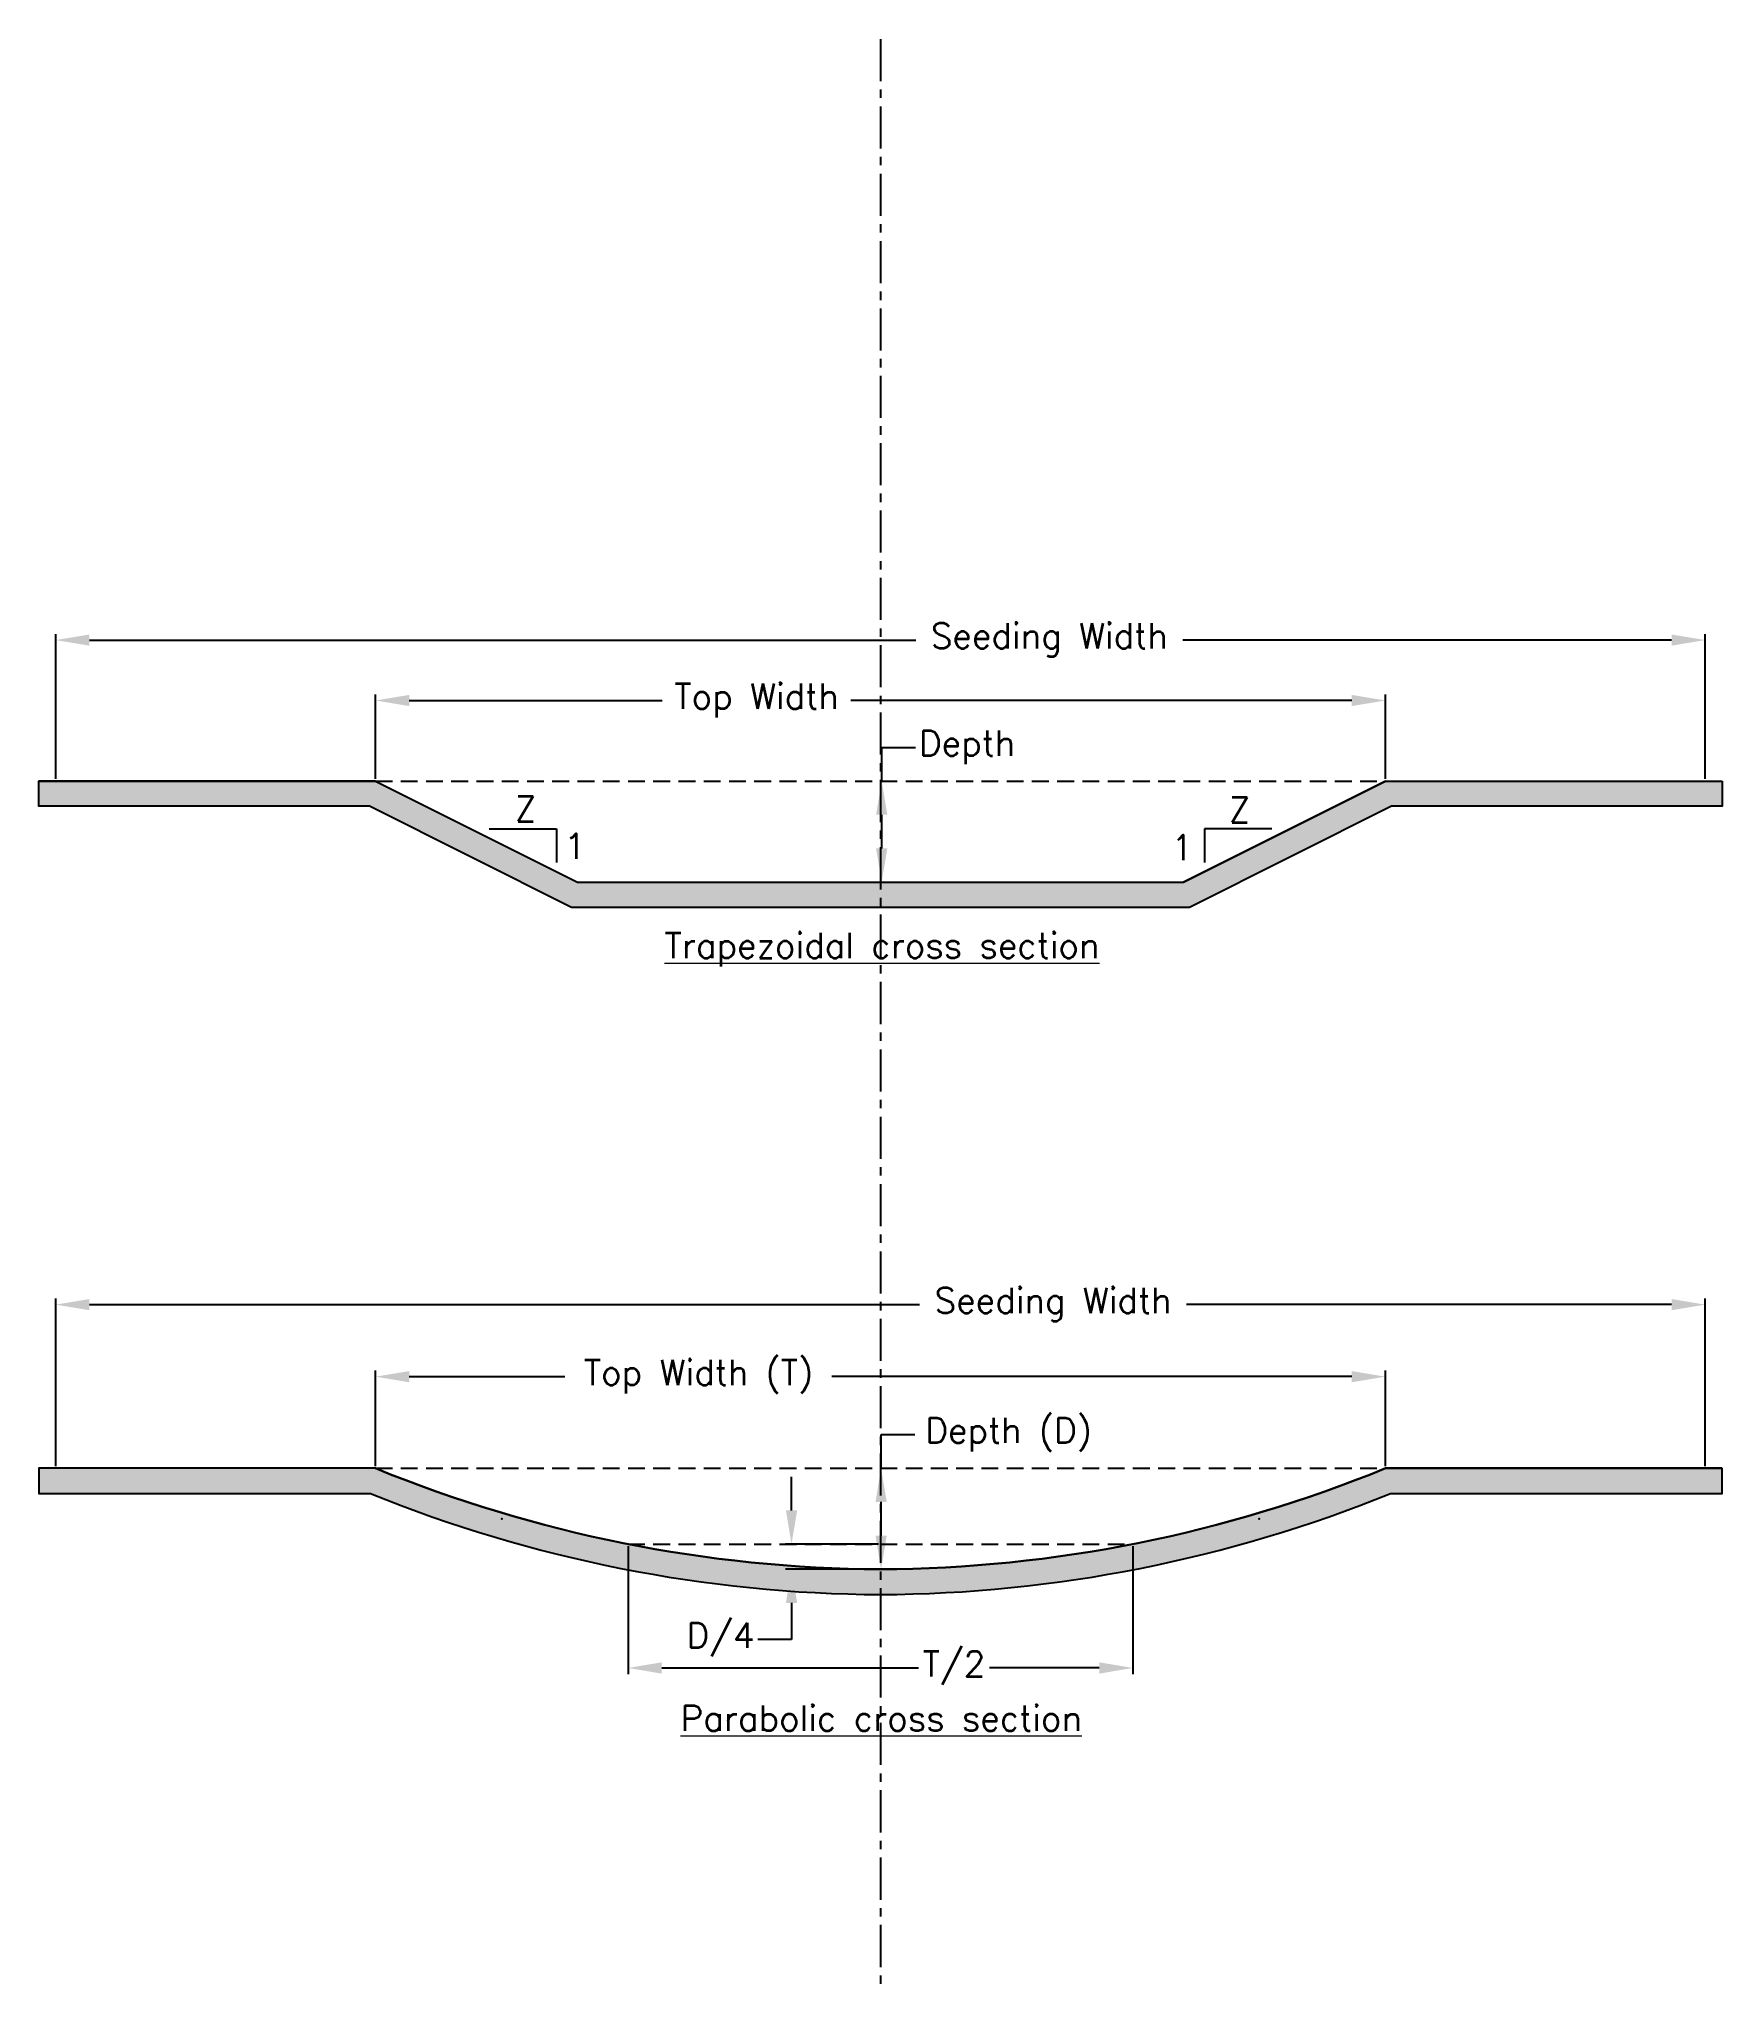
# Model space of a CAD drawing. Header units: feet. Extents: x -25 to 25, y -17.4 to 40.5.
import ezdxf

# ---------------------------------------------------------------- set-up
doc = ezdxf.new("R2010")
doc.units = ezdxf.units.FT
doc.header["$MEASUREMENT"] = 0
doc.linetypes.add('CENTER', pattern=[2, 1.25, -0.25, 0.25, -0.25])
doc.linetypes.add('HIDDENX2', pattern=[0.75, 0.5, -0.25])
for name, color, linetype in [('1.dim', 7, 'Continuous'), ('1.Prof.Clin', 1, 'CENTER'), ('1.Prof.hidden', 252, 'HIDDENX2'), ('1.Prof.Htch', 253, 'Continuous'), ('1.Prof.Htch.Brdr', 7, 'Continuous'), ('1.Prof.Wway', 72, 'Continuous')]:
    doc.layers.add(name, color=color, linetype=linetype)
doc.layers.add('4.Tblk.Text.User', color=7, linetype='Continuous', lineweight=18)
doc.styles.add('Notes_Dimensions', font='romans.shx', dxfattribs={"height": 0.75})
doc.dimstyles.get("Standard").update_dxf_attribs({"dimtxt": 0.75, "dimasz": 1, "dimexe": 0.18, "dimexo": 0.0625, "dimgap": 0.09, "dimtad": 0, "dimtih": 1, "dimtoh": 1, "dimdec": 4, "dimzin": 0, "dimdsep": 46, "dimtxsty": 'Notes_Dimensions', "dimcen": 0.09, "dimadec": 0, "dimazin": 0, "dimtfac": 1, "dimtdec": 4, "dimtofl": 0, "dimtmove": 0, "dimatfit": 3, "dimfxl": 0, "dimtolj": 1, "dimtzin": 0, "dimarcsym": 0})

# ---------------------------------------------------------------- blocks, each defined once
blk = doc.blocks.new('*D0')
at = {"layer": '1.dim', "color": 0, "lineweight": -2}
for p, q in [((-24.5, -1.905), (-24.5, 3.071)), ((24.5, -1.905), (24.5, 3.071)), ((-23.5, 2.891), (1.16, 2.891)), ((23.5, 2.891), (9.09, 2.891))]:
    blk.add_line(p, q, dxfattribs=at)
at = {"layer": '1.dim', "color": 0}
for points in [[(-23.5, 3.058), (-23.5, 2.725), (-24.5, 2.891)], [(23.5, 3.058), (23.5, 2.725), (24.5, 2.891)]]:
    blk.add_solid(points, dxfattribs=at)
at = {"layer": 'Defpoints', "color": 0}
for p in [(24.5, 2.891), (-24.5, -1.967), (24.5, -1.967)]:
    blk.add_point(p, dxfattribs=at)
at = {"layer": '1.dim', "color": 0, "insert": (5.125, 2.891), "char_height": 0.75, "attachment_point": 5, "style": 'Notes_Dimensions'}
blk.add_mtext('\\A1;Seeding Width', dxfattribs=at)
blk = doc.blocks.new('*D1')
at = {"layer": '1.dim', "color": 0, "lineweight": -2}
for p, q in [((-15, -1.905), (-15, 0.933)), ((-14, 0.753), (-9.373, 0.753)), ((14, 0.753), (-1.443, 0.753)), ((15, -1.905), (15, 0.933))]:
    blk.add_line(p, q, dxfattribs=at)
at = {"layer": '1.dim', "color": 0}
for points in [[(-14, 0.919), (-14, 0.586), (-15, 0.753)], [(14, 0.919), (14, 0.586), (15, 0.753)]]:
    blk.add_solid(points, dxfattribs=at)
at = {"layer": 'Defpoints', "color": 0}
for p in [(15, 0.753), (-15, -1.967), (15, -1.967)]:
    blk.add_point(p, dxfattribs=at)
at = {"layer": '1.dim', "color": 0, "insert": (-5.408, 0.753), "char_height": 0.75, "attachment_point": 5, "style": 'Notes_Dimensions'}
blk.add_mtext('\\A1;Top Width (T)', dxfattribs=at)
blk = doc.blocks.new('*D2')
at = {"layer": '1.dim', "color": 0, "lineweight": -2}
for p, q in [((0.018, -1.967), (0.018, -0.967)), ((0.018, -0.967), (1.018, -0.967)), ((0.062, -1.967), (0.198, -1.967)), ((0.018, -3.967), (0.018, -2.967)), ((0.062, -4.967), (0.198, -4.967))]:
    blk.add_line(p, q, dxfattribs=at)
at = {"layer": '1.dim', "color": 0}
for points in [[(-0.149, -2.967), (0.185, -2.967), (0.018, -1.967)], [(-0.149, -3.967), (0.185, -3.967), (0.018, -4.967)]]:
    blk.add_solid(points, dxfattribs=at)
at = {"layer": 'Defpoints', "color": 0}
for p in [(0, -1.967), (0, -4.967), (0.018, -4.967)]:
    blk.add_point(p, dxfattribs=at)
at = {"layer": '1.dim', "color": 0, "insert": (3.804, -0.967), "char_height": 0.75, "attachment_point": 5, "style": 'Notes_Dimensions'}
blk.add_mtext('\\A1;Depth (D)', dxfattribs=at)
blk = doc.blocks.new('*D3')
at = {"layer": '1.dim', "color": 0, "lineweight": -2}
for p, q in [((-2.643, -3.217), (-2.643, -2.217)), ((-0.063, -4.217), (-2.823, -4.217)), ((-0.063, -4.967), (-2.823, -4.967)), ((-2.643, -5.967), (-2.643, -7.052)), ((-2.643, -7.052), (-3.643, -7.052))]:
    blk.add_line(p, q, dxfattribs=at)
at = {"layer": '1.dim', "color": 0}
for points in [[(-2.81, -3.217), (-2.476, -3.217), (-2.643, -4.217)], [(-2.81, -5.967), (-2.476, -5.967), (-2.643, -4.967)]]:
    blk.add_solid(points, dxfattribs=at)
at = {"layer": 'Defpoints', "color": 0}
for p in [(0, -4.217), (-2.643, -4.967), (0, -4.967)]:
    blk.add_point(p, dxfattribs=at)
at = {"layer": '1.dim', "color": 0, "insert": (-4.751, -7.052), "char_height": 0.75, "attachment_point": 5, "style": 'Notes_Dimensions'}
blk.add_mtext('\\A1;D/4', dxfattribs=at)
blk = doc.blocks.new('*D5')
at = {"layer": '1.dim', "color": 0, "lineweight": -2}
for p, q in [((-24.5, 18.501), (-24.5, 22.804)), ((-23.5, 22.624), (1.048, 22.624)), ((23.5, 22.624), (8.978, 22.624)), ((24.5, 18.501), (24.5, 22.804))]:
    blk.add_line(p, q, dxfattribs=at)
at = {"layer": '1.dim', "color": 0}
for points in [[(-23.5, 22.791), (-23.5, 22.458), (-24.5, 22.624)], [(23.5, 22.791), (23.5, 22.458), (24.5, 22.624)]]:
    blk.add_solid(points, dxfattribs=at)
at = {"layer": 'Defpoints', "color": 0}
for p in [(24.5, 22.624), (-24.5, 18.438), (24.5, 18.438)]:
    blk.add_point(p, dxfattribs=at)
at = {"layer": '1.dim', "color": 0, "insert": (5.013, 22.624), "char_height": 0.75, "attachment_point": 5, "style": 'Notes_Dimensions'}
blk.add_mtext('\\A1;Seeding Width', dxfattribs=at)
blk = doc.blocks.new('*D6')
at = {"layer": '1.dim', "color": 0, "lineweight": -2}
for p, q in [((-15, 18.501), (-15, 21.01)), ((15, 18.501), (15, 21.01)), ((-14, 20.83), (-6.489, 20.83)), ((14, 20.83), (-0.88, 20.83))]:
    blk.add_line(p, q, dxfattribs=at)
at = {"layer": '1.dim', "color": 0}
for points in [[(-14, 20.996), (-14, 20.663), (-15, 20.83)], [(14, 20.996), (14, 20.663), (15, 20.83)]]:
    blk.add_solid(points, dxfattribs=at)
at = {"layer": 'Defpoints', "color": 0}
for p in [(15, 20.83), (-15, 18.438), (15, 18.438)]:
    blk.add_point(p, dxfattribs=at)
at = {"layer": '1.dim', "color": 0, "insert": (-3.684, 20.83), "char_height": 0.75, "attachment_point": 5, "style": 'Notes_Dimensions'}
blk.add_mtext('\\A1;Top Width', dxfattribs=at)
blk = doc.blocks.new('*D7')
at = {"layer": '1.dim', "color": 0, "lineweight": -2}
for p, q in [((0.036, 18.438), (0.036, 19.438)), ((0.036, 19.438), (1.036, 19.438)), ((0.063, 18.438), (0.216, 18.438)), ((0.036, 16.438), (0.036, 17.438)), ((0, 15.438), (0.216, 15.438))]:
    blk.add_line(p, q, dxfattribs=at)
at = {"layer": '1.dim', "color": 0}
for points in [[(-0.131, 17.438), (0.202, 17.438), (0.036, 18.438)], [(-0.131, 16.438), (0.202, 16.438), (0.036, 15.438)]]:
    blk.add_solid(points, dxfattribs=at)
at = {"layer": 'Defpoints', "color": 0}
for p in [(0, 18.438), (-0.062, 15.438), (0.036, 15.438)]:
    blk.add_point(p, dxfattribs=at)
at = {"layer": '1.dim', "color": 0, "insert": (2.572, 19.438), "char_height": 0.75, "attachment_point": 5, "style": 'Notes_Dimensions'}
blk.add_mtext('\\A1;Depth', dxfattribs=at)
blk = doc.blocks.new('*D8')
at = {"layer": '1.dim', "color": 0, "lineweight": -2}
for p, q in [((-7.5, -4.28), (-7.5, -8.077)), ((7.5, -4.28), (7.5, -8.077)), ((-6.5, -7.897), (1.129, -7.897)), ((6.5, -7.897), (3.237, -7.897))]:
    blk.add_line(p, q, dxfattribs=at)
at = {"layer": '1.dim', "color": 0}
for points in [[(-6.5, -7.73), (-6.5, -8.064), (-7.5, -7.897)], [(6.5, -7.73), (6.5, -8.064), (7.5, -7.897)]]:
    blk.add_solid(points, dxfattribs=at)
at = {"layer": 'Defpoints', "color": 0}
for p in [(-7.5, -4.217), (7.5, -4.217), (7.5, -7.897)]:
    blk.add_point(p, dxfattribs=at)
at = {"layer": '1.dim', "color": 0, "insert": (2.183, -7.897), "char_height": 0.75, "attachment_point": 5, "style": 'Notes_Dimensions'}
blk.add_mtext('\\A1;T/2', dxfattribs=at)

msp = doc.modelspace()

# ---------------------------------------------------------------- hatches: boundary and pattern name
at = {"layer": '1.Prof.Htch'}
h = msp.add_hatch(dxfattribs=at)
h.set_pattern_fill('EARTH', color=256, scale=2, style=0)
h.paths.add_polyline_path([(-15.17705, 17.68844), (-9.17705, 14.68844), (9.17705, 14.68844), (15.17705, 17.68844), (25, 17.68844), (25, 18.43844), (15, 18.43844), (9, 15.43844), (-9, 15.43844), (-15, 18.43844), (-25, 18.43844), (-25, 17.68844)])
h = msp.add_hatch(dxfattribs=at)
h.set_pattern_fill('EARTH', color=256, scale=2, style=0)
h.paths.add_polyline_path([(-25, -1.96724), (-25, -2.71724), (-15.1471, -2.71724, 0.09529865), (0, -5.71725, 0.09529865), (15.1471, -2.71724), (25, -2.71724), (25, -1.96724), (15, -1.96724, -0.09618909), (0, -4.96724, -0.09618909), (-15, -1.96724)])

# ---------------------------------------------------------------- linework, layer by layer
for p, q in [((-15, 18.43844), (-25, 18.43844)), ((15, 18.43844), (25, 18.43844)), ((-15, -1.96724), (-25, -1.96724)), ((15, -1.96724), (25, -1.96724))]:
    msp.add_line(p, q)
at = {"layer": '1.dim'}
for p, q in [((-11.62597, 17.01592), (-9.62597, 17.01592)), ((-9.62597, 17.01592), (-9.62597, 16.01592)), ((9.62597, 17.01592), (9.62597, 16.01592)), ((11.62597, 17.01592), (9.62597, 17.01592))]:
    msp.add_line(p, q, dxfattribs=at)
for p in [(-15, -1.96724), (15, -1.96724), (-11.25, -3.46724), (11.25, -3.46724), (0, -4.96724)]:
    msp.add_point(p, dxfattribs=at)
at = {"layer": '1.Prof.Clin'}
msp.add_line((0, 40.47188), (0, -17.42935), dxfattribs=at)
at = {"layer": '1.Prof.hidden'}
for p, q in [((-15, 18.43844), (15, 18.43844)), ((-15, -1.96724), (15, -1.96724)), ((-7.5, -4.21724), (7.5, -4.21724))]:
    msp.add_line(p, q, dxfattribs=at)
at = {"layer": '1.Prof.Htch.Brdr'}
msp.add_lwpolyline([(25, 18.43844), (25, 17.68844), (15.17705, 17.68844), (9.17705, 14.68844), (-9.17705, 14.68844), (-15.17705, 17.68844), (-25, 17.68844), (-25, 18.43844), (-15, 18.43844), (-9, 15.43844), (9, 15.43844), (15, 18.43844)], close=True, dxfattribs=at)
msp.add_lwpolyline([(25, -1.96724), (15, -1.96724, -0.09618909), (0, -4.96724, -0.09618909), (-15, -1.96724), (-25, -1.96724), (-25, -2.71724), (-15.1471, -2.71724, 0.09529865), (0, -5.71725, 0.09529865), (15.1471, -2.71724), (25, -2.71724)], format="xyb", close=True, dxfattribs=at)
at = {"layer": '1.Prof.Wway'}
for p, q in [((-15, 18.43844), (-9, 15.43844)), ((15, 18.43844), (9, 15.43844)), ((-9, 15.43844), (9, 15.43844))]:
    msp.add_line(p, q, dxfattribs=at)
for centre, start, end in [((0.225, 35.15776), 247.7014164, 269.6787186), ((-0.225, 35.15776), 270.3212814, 292.2985836)]:
    msp.add_arc(centre, 40.12563, start, end, dxfattribs=at)

# ---------------------------------------------------------------- texts
at = {"layer": '1.dim', "char_height": 0.75, "width": 1.2773947, "attachment_point": 5, "style": 'Notes_Dimensions'}
for s, insert in [('Z', (-10.54091, 17.61262)), ('Z', (10.66932, 17.58211)), ('1', (-9.07701, 16.50763)), ('1', (8.95916, 16.46532))]:
    msp.add_mtext(s, dxfattribs=dict(at, insert=insert))
at = {"layer": '4.Tblk.Text.User', "char_height": 0.75, "attachment_point": 5, "style": 'Notes_Dimensions'}
for s, insert, width in [('{\\LTrapezoidal cross section}', (0.04562, 13.43404), 19.7457154), ('{\\LParabolic cross section}', (0.02362, -9.39), 50.0031083)]:
    msp.add_mtext(s, dxfattribs=dict(at, insert=insert, width=width))

# ---------------------------------------------------------------- dimensions: what is measured, and where the dimension line sits
at = {"layer": '1.dim'}
for base, p1, p2, text, override, picture, middle in [((24.5, 22.62442), (-24.5, 18.43844), (24.5, 18.43844), 'Seeding Width', {"dimtxt": 0.75, "dimdec": 0}, '*D5', (5.01348, 22.62442)), ((15, 20.8296), (-15, 18.43844), (15, 18.43844), 'Top Width', {"dimtxt": 0.75, "dimdec": 1}, '*D6', (-3.68441, 20.8296)), ((24.5, 2.89134), (-24.5, -1.96724), (24.5, -1.96724), 'Seeding Width', {"dimtxt": 0.75, "dimdec": 0}, '*D0', (5.12519, 2.89134)), ((15, 0.75262), (-15, -1.96724), (15, -1.96724), 'Top Width (T)', {"dimtxt": 0.75, "dimdec": 1}, '*D1', (-5.40836, 0.75262)), ((7.5, -7.89697), (-7.5, -4.21724), (7.5, -4.21724), 'T/2', {"dimtxt": 0.75, "dimdec": 1}, '*D8', (2.18289, -7.89697))]:
    dim = msp.add_linear_dim(base=base, p1=p1, p2=p2, text=text, dimstyle='Standard', override=override, dxfattribs=at)
    dim.commit()
    dim.dimension.update_dxf_attribs({"geometry": picture, "text_midpoint": middle, "dimtype": 160})
for base, p1, p2, text, picture, middle in [((0.03571, 15.43844), (0, 18.43844), (-0.0625, 15.43844), 'Depth', '*D7', (2.57214, 19.43844)), ((0.01786, -4.96724), (0, -1.96724), (0, -4.96724), 'Depth (D)', '*D2', (3.80429, -0.96724)), ((-2.64286, -4.96724), (0, -4.21724), (0, -4.96724), 'D/4', '*D3', (-4.75071, -7.05161))]:
    dim = msp.add_linear_dim(base=base, p1=p1, p2=p2, angle=90, text=text, dimstyle='Standard', override={"dimtxt": 0.75}, dxfattribs=at)
    dim.commit()
    dim.dimension.update_dxf_attribs({"geometry": picture, "text_midpoint": middle, "dimtype": 160})

doc.saveas('drawing.dxf')
